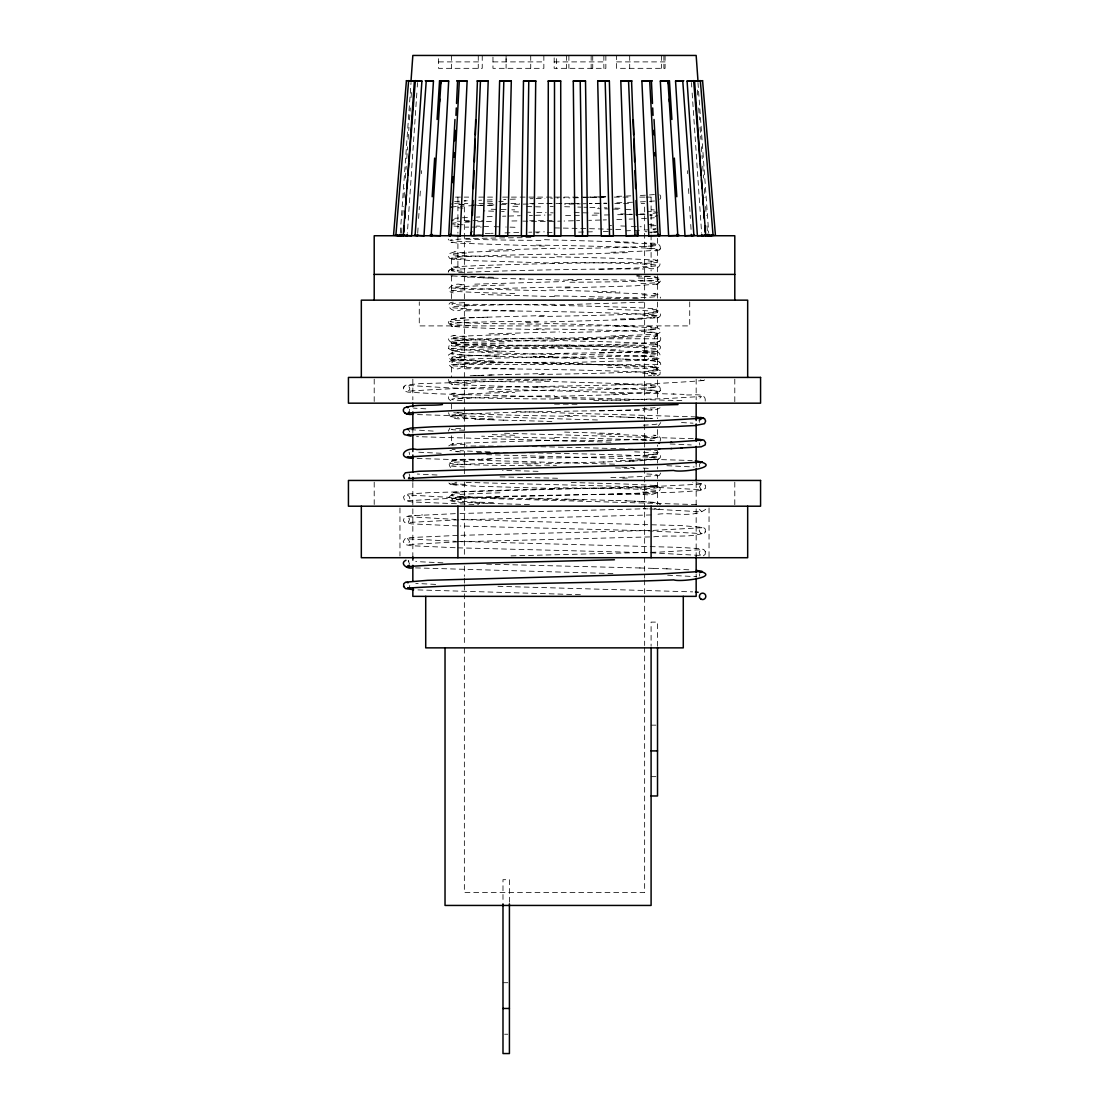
<?xml version="1.0" encoding="UTF-8"?>
<svg xmlns="http://www.w3.org/2000/svg" width="1109" height="1109" viewBox="0 0 1109 1109"><rect width="100%" height="100%" fill="white"/><g stroke="black" fill="none" stroke-linecap="round" stroke-linejoin="round"><path stroke-width="0.75" stroke-dasharray="5 3.75" d="M506.092 61.896L506.092 58.666M657.526 347.159L657.526 340.588M538.212 380.096L550.799 379.763L420.131 383.645L406.268 384.934L404.175 386.237L403.399 389.079L404.702 391.158L407.918 392.115L437.209 393.834L682.7 400.654M409.581 564.134L408.251 560.766L408.916 561.196L407.807 560.71L410.69 561.14M699.419 573.81L699.779 576.153M417.733 232.918L418.259 224.42M418.634 218.445L419.368 206.496M420.02 196.043L420.477 188.585M421.42 173.642L421.6 170.661M416.845 93.017L407.391 232.918M417.247 87.043L417.552 82.565M400.294 232.918L411.037 82.565M408.112 139.304L408.958 127.355M409.484 119.897L410.33 107.947M411.079 97.495L411.605 90.023M401.513 232.918L402.012 225.834M402.747 215.465L403.371 206.496M404.009 197.541L404.646 188.585M405.381 178.133L406.227 166.184M406.753 158.712L407.585 146.776M466.21 482.415L651.135 487.114L701.345 489.679L699.391 486.74L701.47 483.871L700.361 484.3L701.637 484.106L651.316 486.671L429.044 492.659L408.861 493.949L405.173 494.794L403.496 497.095L404.591 500.533L411.896 501.947L478.534 504.609M448.299 431.179L449.907 428.032M699.488 464.103L699.751 466.653M705.227 532.015L705.338 529.118L703.508 527.468L681.356 525.583L460.845 519.608M448.48 379.444L449.395 383.076L456.27 384.671L544.311 387.776M452.486 352.579L448.521 354.935L448.452 357.306L450.476 359.33L488.501 361.728M452.486 494.24C436.724 504.692 472.947 501.878 476.44 502.945M660.742 422.584L658.524 425.648M448.258 272.315L448.715 270.887M448.591 412.714C450.365 423.236 468.691 416.374 476.44 419.244M409.471 586.647L409.776 585.483M660.229 248.984C661.726 240.986 649.541 243.952 644.8 242.788M660.229 390.645C661.726 382.647 649.541 385.627 644.8 384.449M660.714 473.03L659.328 475.414L655.793 476.426M660.118 441.146C662.572 436.696 656.486 434.894 653.118 435.227M705.712 509.308C692.432 518.97 670.196 511.055 654.435 514.853M404.175 386.237L403.426 387.873M705.185 401.084C706.71 390.923 688.495 396.717 682.992 394.333M653.686 536.811C670.252 534.649 689.257 538.406 704.783 532.694M654.31 338.786A3.216 3.216 0 0 1 657.526 335.57A3.216 3.216 0 0 1 660.756 338.786A3.216 3.216 0 0 1 657.526 342.002L634.958 343.804L564.689 345.925M451.474 319.461L467.43 317.964M451.474 461.122L467.43 459.625M657.526 284.043L634.958 285.845L564.689 287.966M704.548 533.124L705.463 531.585M449.325 270.097L452.486 268.863M655.793 251.05L659.592 249.761M655.793 392.725L659.592 391.422M448.591 271.053L449.45 269.931M659.481 249.927L660.354 248.818M659.481 391.588L660.354 390.479M448.729 445.915L451.931 444.071L463.895 443.059L554.417 440.204M660.063 407.765L657.582 409.166L650.886 409.928M659.8 341.059L656.334 342.404M655.253 336.512L656.75 335.888L583.14 338.994M657.942 317.604C662.392 316.786 660.742 310.229 656.514 310.714M657.415 375.674L659.98 374.385L660.285 370.697M657.942 459.265C662.392 458.461 660.742 451.89 656.514 452.389M703.369 555.817L705.269 554.25L705.282 551.367M703.508 380.512C605.167 388.427 505.815 384.088 407.336 391.283C410.663 390.576 410.76 387.318 407.239 385.391L450.268 387.942L684.045 394.374M656.764 284.375C669.933 276.293 646.048 276.141 641.584 276.099M632.56 319.434L657.443 317.728M632.56 461.094L657.443 459.389M656.778 317.881L658.607 317.437M656.778 459.556L658.607 459.098M657.041 358.997L629.122 360.772L554.583 362.934M451.959 360.411L478.145 358.706L554.417 356.488M453.955 360.092C442.255 361.354 452.957 371.515 460.277 368.23M656.32 284.458L657.942 284.14M450.989 269.14L452.971 268.78M451.904 352.676L452.971 352.496M451.904 494.351L452.971 494.157M453.318 302.216C445 301.925 448.785 313.112 460.277 310.27M455.882 335.417C440.814 336.318 452.056 346.244 461.053 343.804C492.146 345.481 523.296 345.856 554.417 346.826M455.882 393.376C451.349 391.907 444.709 397.854 450.85 400.626M655.793 334.766C670.557 328.763 648.474 325.131 643.234 326.42M654.31 359.413C663.196 360.577 661.186 349.377 653.118 351.525M452.015 360.342L453.318 360.175M465.766 342.515C460.776 343.984 447.634 340.311 448.729 348.711M454.551 251.84L448.895 253.767L448.341 256.262L449.658 258.425L470.216 260.573L554.417 263.124M453.124 393.667L454.551 393.501M453.137 335.708L454.551 335.556M654.462 200.992L648.211 201.478M454.69 218.334L458.572 218.016M654.31 217.752L650.428 218.071M654.449 194.546L648.169 195.045M454.621 251.826L455.882 251.715M454.621 201.588L461.136 201.103M455.328 513.647L409.166 515.851L404.425 517.307L403.343 520.662L404.854 522.616L411.328 523.864L456.908 525.902M642.901 352.454C655.003 355.587 671.444 344.844 650.428 343.582C618.517 341.711 586.522 341.447 554.583 340.394M652.342 409.831L648.723 410.08M642.901 494.115C654.989 497.802 670.723 485.95 650.428 485.243C623.757 483.649 597.03 483.302 570.317 482.47M648.723 268.42C662.212 271.04 664.61 258.355 650.428 259.866C618.517 258.009 586.522 257.704 554.583 256.678M460.027 284.888L464.2 284.639M650.026 352.052L648.723 352.121A103.095 1.719 1.1 0 0 597.599 350.319M648.723 493.796L650.026 493.713M414.239 515.422L415.473 515.352M421.448 514.992L422.612 514.923M461.33 284.805C454.912 281.7 441.742 290.35 453.207 292.915M462.439 217.766L470.23 217.378M646.561 218.321L638.784 218.709M645.396 201.644L639.477 201.935M465.766 200.84L464.019 200.937L469.149 200.687M645.369 195.212L638.729 195.531M643.553 302.189L554.583 304.975M464.019 342.598L564.523 339.493M638.146 319.198L641.695 319.032M469.509 317.867L483.455 317.299M469.509 459.528L479.005 459.14M639.865 460.776L641.695 460.692M474 317.673C469.315 316.744 434.354 318.81 454.551 326.559C484.411 328.749 514.396 328.749 544.311 329.83M470.188 375.785L492.036 374.967M474.804 284.154L564.523 281.534M474.042 375.618L479.005 375.424M632.532 202.226L627.347 202.434M476.468 217.114L479.878 216.976M629.122 219.111L632.532 218.972M476.468 317.562L479.005 317.465M629.136 319.558L630.869 319.489M634.293 319.364L625.545 319.697M629.136 461.219L634.293 461.025M478.811 200.285L481.653 200.174M626.433 196.03L630.813 195.863M481.653 375.327L483.455 375.258M481.653 459.029L483.455 458.974M630.134 461.192L544.491 463.645M485.298 233.528L492.036 233.306M627.347 252.658L554.5 254.751M482.484 317.34L491.065 317.049M625.67 319.683L544.491 321.984M627.347 336.374L554.5 338.467M627.347 394.319L554.5 396.412M622.759 478.201L627.347 478.034M487.198 199.98L495.141 199.717M621.775 196.182L613.429 196.459M621.816 202.628L613.887 202.892M487.198 216.726L493.089 216.518M621.802 219.374L615.911 219.568M489.069 250.135L559.477 248.18M489.069 333.851L559.477 331.896M489.111 375.064L544.325 373.497M489.069 391.81L559.477 389.841M491.065 458.71C485.867 461.926 440.994 454.011 450.559 467.541M457.726 535.411L410.815 537.546L405.09 538.683L403.177 541.649L405.229 544.616L410.857 545.697L456.146 547.777M457.781 541.844L407.696 544.561L409.609 541.594L407.558 538.614L408.666 539.043L407.488 538.835L456.146 541.344M491.065 233.334L493.075 233.264M487.142 317.174L544.325 315.538M487.142 458.835L544.325 457.213M503.666 199.454L505.884 199.384M600.787 196.847L606.36 196.681M603.698 203.197L606.457 203.113M502.557 216.227L505.856 216.13M603.144 219.956L606.443 219.859M504.983 232.904L519.719 232.488M603.116 462.079L605.334 462.009M460.027 513.495L645.646 508.768M651.274 514.936L454.745 519.996L407.96 522.491L409.11 521.895L408.459 522.325L409.54 518.957L406.892 516.628L455.868 519.456M460.942 535.314L651.829 530.421M653.381 530.379L701.983 527.718C698.67 528.023 698.129 531.211 701.345 533.54L645.743 530.712L460.235 525.999M460.997 541.746L652.147 536.853M510.39 199.26L517.945 199.052M599.359 196.889L586.55 197.236M600.898 203.28L589.295 203.599L606.831 203.557M508.671 216.047L520.315 215.728M600.329 220.039L588.685 220.358M505.302 374.551L508.102 374.482M530.005 198.719L533.082 198.636M536.188 198.553L544.976 198.331M574.06 204.014L564.689 204.264M577.151 203.931L580.229 203.848M583.279 203.765L586.301 203.682M529.381 215.479L532.472 215.396M535.564 215.312L544.949 215.077M573.436 220.774L564.051 221.024M576.528 220.691L579.619 220.608M528.771 232.238L531.849 232.155M534.94 232.072L544.325 231.823M525.874 322.469L538.212 322.137M525.874 464.13L538.212 463.812M550.688 198.178L552.587 198.137M557.009 198.012L558.257 197.984M563.275 197.859L564.523 197.818M548.096 214.994L551.256 214.91M557.744 221.176L560.904 221.093M593.786 400.64L666.301 398.602L701.456 396.467L699.432 398.464L699.807 400.89M511.041 555.886L659.398 552.102L701.484 549.662C698.171 551.922 698.504 555.041 701.942 555.526L650.262 552.767M438.512 61.896L482.235 61.896M492.964 61.896L543.854 61.896M554.181 61.896L605.861 61.896M616.59 61.896L665.081 61.896M455.452 197.111L468.705 197.111M478.797 197.111L494.697 197.111M502.654 197.111L606.346 197.111M614.303 197.111L630.855 197.111M639.741 197.111L644.786 197.111M646.02 197.111L654.296 197.111M464.352 203.557L467.832 203.557M479.046 203.557L494.212 203.557M502.169 203.557L519.677 203.557M529.7 203.557L579.3 203.557M614.788 203.557L629.954 203.557M641.168 203.557L644.648 203.557M657.526 338.786L451.474 338.786L451.474 343.929M464.352 345.218L644.648 345.218M451.474 364.542L657.526 364.542M651.094 725.147L655.918 725.147M651.094 776.66L655.918 776.66M502.987 982.713L507.811 982.713M504.595 1034.226L507.811 1034.226M557.55 478.27L497.899 476.828M580.381 594.715L415.334 589.836M516.129 411.591L694.678 416.859M597.432 419.978L411.564 414.419M504.553 433.231L693.929 438.693M610.948 442.186L416.582 436.641M497.955 586.301L692.681 591.859M550.147 206.343L553.252 206.426M564.633 206.718L572.189 206.912M577.775 207.064L580.839 207.147M583.889 207.217L586.897 207.3M527.551 212.193L530.615 212.276M536.798 212.429L546.196 212.678M550.646 212.789L553.211 212.859M544.477 239.683L634.196 242.289M544.311 246.115L458.35 243.176L450.476 242.122L448.258 239.059M519.719 278.941L520.883 278.983M576.999 280.452L493.006 278.165M549.523 290.031L619.931 292M554.5 296.602L481.653 294.509M544.477 323.384L634.196 326.004M549.523 347.99L619.931 349.945M554.5 354.561L481.653 352.468M533.235 356.585L536.922 356.682M539.459 356.738L558.368 357.237M564.675 357.403L617.006 358.872M564.509 363.835L487.613 361.686M544.477 381.344L634.196 383.964M554.583 398.353L632.532 400.64M564.675 415.348L616.951 416.818M519.719 420.616L520.883 420.644M551.88 421.462L501.49 420.089M564.633 432.094L619.931 433.661M554.5 438.277L481.653 436.184M486.629 454.662L692.224 460.512M614.511 464.172L414.53 458.419M544.477 465.059L556.413 465.364M538.045 471.325L502.543 470.341M554.417 488.501L474.832 486.144L450.933 484.356M529.52 498.149L558.368 498.898M564.675 499.064L617.006 500.533M529.409 504.581L487.613 503.361M640.226 567.974L486.699 564.162M612.917 573.575L414.392 567.863M589.877 207.383L598.624 207.633M518.527 211.944L509.821 211.694M589.129 364.487L656.583 367.426L655.128 366.691M604.253 207.799L606.997 207.882M501.49 211.459L504.221 211.542M503.666 420.159L493.006 419.826M643.151 508.726L648.044 508.879M457.767 541.4L679.845 547.389L700.015 548.678L703.716 549.468L705.504 551.811M457.767 547.832L648.723 552.726M639.533 567.96L654.476 568.404M609.146 416.582L611.808 416.665M649.694 508.92L701.942 511.859L699.419 509.378M666.301 568.806L690.325 569.86M614.927 208.118L619.931 208.284M493.616 211.209L483.912 210.876M493.103 278.165L487.198 277.971M615.925 358.831L652.882 360.508L659.924 362.393M619.889 416.915L654.449 418.62M615.925 416.79L621.858 416.984M493.103 419.826L474.707 419.174M487.198 419.632L489.124 419.701M615.925 500.506L626.571 500.866M653.658 568.376L667.216 568.834M483.33 277.832L488.043 277.999M621.816 359.025L623.702 359.094M621.802 467.208L634.196 467.665M488.501 503.389L474.777 502.89M483.455 277.832L451.571 275.864M625.545 359.164L632.532 359.427M629.995 417.275L625.545 417.109M625.545 500.824L635.069 501.185M481.653 503.153L483.302 503.209M479.864 277.707L477.286 277.61M478.131 361.354L479.864 361.409M477.286 361.312L478.936 361.382M477.286 419.271L479.864 419.368M441.23 453.29L415.584 452.07M666.883 465.711L694.262 467M477.286 502.987L479.864 503.084M442.907 562.845L415.723 561.57M667.646 575.183L696.618 576.694M630.91 417.317L635.013 417.483M670.099 443.947L691.281 444.959M437.043 474.999L417.331 474.042M630.966 501.032L654.601 502.335L659.924 504.054M435.657 584.401L415.778 583.417M636.275 275.864L652.785 276.793M637.287 275.905L639.491 276.002M637.287 359.621L639.491 359.718M637.287 417.58L639.491 417.677M433.203 431.082L408.528 429.53M637.287 501.282L639.491 501.379M467.305 277.181L469.135 277.264M673.121 393.903L674.078 393.945M641.584 359.815L657.526 361.326M641.584 417.774L652.785 418.453M641.584 501.476L657.526 502.987M681.494 422.543L693.028 423.181M425.814 408.847L413.435 408.098M643.234 468.081L650.47 468.497M460.277 451.931L449.907 450.476M696.355 504.567L449.519 497.387L407.488 494.919C410.787 497.095 410.524 500.214 407.183 500.769L452.652 498.218L675.464 492.244L701.345 490.525L705.504 488.307L705.615 485.742L704.021 483.995L692.82 482.387M458.904 226.472L453.29 225.973M456.645 451.682L458.114 451.793M651.538 209.726L654.296 209.961M651.538 351.387L654.296 351.622M456.451 343.471L451.959 342.903M456.451 485.146L451.959 484.578M653.118 293.566L659.301 294.842L660.659 298.113M451.959 259.187L454.69 259.603M654.449 293.691L655.876 293.843M654.449 435.366L655.876 435.518M454.69 343.319L453.318 343.152M654.449 276.959L657.526 277.61M654.268 508.768L656.001 508.962M655.045 343.984L657.069 344.261L655.682 344.067M655.045 485.659L657.069 485.936M448.604 348.545L452.583 350.763M452.07 350.694L453.207 350.86M655.682 485.742L657.041 485.978M656.029 368.59L660.409 370.863M656.514 368.673L657.928 368.923M656.029 310.631L657.11 310.825M656.029 452.306L657.11 452.5M451.155 326.032L452.68 326.309M451.072 242.289L452.68 242.594M451.072 383.964L452.68 384.268M452.236 242.524L451.474 242.192M452.236 326.226L451.474 325.907M452.236 384.185L451.474 383.853M450.975 275.697L452.222 276.03M448.868 482.997L450.24 484.078M449.81 483.912L451.349 484.508M409.124 473.987L409.789 475.858M699.876 445.236L699.252 442.754M409.082 452.112L409.609 454.524M409.276 430.722L409.609 431.872M699.211 421.004L699.46 422.279M409.498 409.346L409.651 410.538M697.963 82.565L708.706 232.918M697.395 90.023L697.921 97.495M698.67 107.947L699.516 119.897M700.042 127.355L700.888 139.304M701.415 146.776L702.247 158.712M702.773 166.184L703.619 178.133M704.354 188.585L704.991 197.541M705.629 206.496L706.253 215.465M706.987 225.834L707.487 232.918M691.448 82.565L691.753 87.043M692.155 93.017L701.609 232.918M687.4 170.661L687.58 173.642M688.523 188.585L688.98 196.043M689.632 206.496L690.366 218.445M690.741 224.42L691.267 232.918M734.796 379.139L734.796 403.177M734.796 482.165L734.796 506.203M709.039 507.922L709.039 557.716M696.161 379.139L696.161 399.822M696.161 463.617L696.161 467.055M696.161 482.581L696.161 556.704M696.161 573.949L696.161 577.387M689.729 301.856L689.729 325.907L419.271 325.907L419.271 301.856M665.081 55.45L665.081 68.328L616.59 68.328L616.59 55.45M663.889 55.45L663.889 68.328M661.505 55.45L661.505 68.328M657.526 238.324L657.526 244.119M657.526 250.565L657.526 260.865M657.526 267.311L657.526 271.816M657.526 275.67L657.526 300.151M657.526 302.078L657.526 311.088M657.526 317.534L657.526 327.834M657.526 334.28L657.526 341.35M657.526 342.002L657.526 369.047M657.526 379.999L657.526 385.793M657.526 392.226L657.526 400.599M657.526 408.971L657.526 418.634M657.526 429.571L657.526 436.017M657.526 445.028L657.526 446.317M657.526 452.763L657.526 450.822A103.095 1.636 1.2 0 0 583.486 447.703A103.095 1.636 1.2 0 0 466.14 446.026M657.526 459.195L657.526 463.063M657.526 466.931L657.526 468.857M657.526 475.941L657.526 478.52M657.526 482.373L657.526 486.241M657.526 492.687L657.526 504.595M657.526 646.256L657.526 622.107L651.094 622.107L651.094 646.256M651.094 197.111L651.094 233.181M651.094 234.9L651.094 270.956M644.648 207.023L644.648 274.533M644.648 276.252L644.648 400.612M644.648 407.1L644.648 555.678M644.648 557.411L644.648 578.136M644.648 579.868L644.648 645.521M644.648 647.24L644.648 892.565L464.352 892.565L464.352 647.24M629.704 55.45L629.704 68.328M605.861 55.45L605.861 68.328L554.181 68.328L554.181 55.45M603.864 55.45L603.864 68.328M592.733 55.45L592.733 68.328M591.152 55.45L591.152 68.328M568.889 55.45L568.889 68.328M566.505 55.45L566.505 68.328M556.566 58.666L556.566 68.328M543.854 55.45L543.854 68.328L492.964 68.328L492.964 55.45M530.726 55.45L530.726 68.328M509.419 902.227L509.419 879.687L502.987 879.687L502.987 902.227M506.092 55.45L506.092 68.328M482.235 55.45L482.235 68.328L438.512 68.328L438.512 55.45M478.256 55.45L478.256 68.328M464.352 207.023L464.352 274.533M464.352 276.252L464.352 474.486M464.352 481.971L464.352 504.47M464.352 505.579L464.352 555.678M464.352 566.047L464.352 576.403M464.352 578.136L464.352 583.32M464.352 585.053L464.352 645.521M457.906 197.111L457.906 233.181M457.906 234.9L457.906 270.956M451.626 55.45L451.626 68.328M451.474 258.938L451.474 269.237M451.474 276.099L451.474 301.01M451.474 367.121L451.474 377.42M451.474 404.036L451.474 410.898M451.474 435.795L451.474 444.39M412.839 379.139L412.839 399.822M412.839 429.141L412.839 432.579M412.839 482.581L412.839 556.704M399.961 507.922L399.961 555.997M374.204 379.139L374.204 401.458M374.204 482.165L374.204 504.484M659.508 508.74A3.216 3.216 0 0 1 655.682 508.837M657.706 502.987A3.216 3.216 0 0 1 660.312 504.595M605.486 338.633A103.095 0.859 -1.4 0 1 568.903 339.645M464.463 346.493A103.095 2.107 -0.9 0 1 507.714 342.903M546.058 348.67A103.095 1.83 1.1 0 1 455.91 345.675M657.471 352.302A103.095 2.662 0 0 1 657.318 352.565M640.669 356.044A103.095 2.662 0 0 1 648.086 358.623M657.457 358.748A103.095 2.662 -0.1 0 1 656.611 358.997M554.514 353.799A103.095 1.636 1.2 0 1 651.219 356.848M514.728 351.567A103.095 1.941 1 0 1 457.296 348.115M451.446 348.933A103.095 2.038 -1 0 1 572.785 344.899M642.471 352.842A103.095 2.648 -0.2 0 1 644.371 355.504A103.095 2.648 -0.2 0 1 554.514 357.153M470.174 363.419A103.095 2.662 -0.1 0 1 465.17 360.577M464.214 362.338A103.095 1.636 1.2 0 1 599.65 364.431A103.095 1.636 1.2 0 1 649.306 367.55M607.787 367.218A103.095 1.941 1 0 1 648.987 368.84M653.173 369.089A103.095 2.662 0 0 1 646.88 371.03M651.468 375.535A103.095 2.107 -0.9 0 1 648.418 375.743M642.721 373.192A103.095 2.662 0.1 0 1 653.52 375.313M465.336 368.812A103.095 1.83 1.1 0 1 602.52 370.697A103.095 1.83 1.1 0 1 647.601 373.941M515.006 368.937A103.095 1.719 1.1 0 1 460.041 366.954M466.445 366.58A103.095 2.648 -0.2 0 1 464.671 363.918A103.095 2.648 -0.2 0 1 554.486 362.269M657.554 370.489A103.095 2.038 -1 0 1 536.576 374.495M540.887 382.037A103.095 2.662 0 0 1 455.66 380.082M615.523 384.185A103.095 2.107 0.9 0 1 651.427 385.738M650.969 385.863A103.095 2.662 -0.1 0 1 644.177 388.108M646.88 390.243A103.095 2.662 0 0 1 653.173 392.198M650.803 392.295A103.095 1.941 -1 0 1 607.413 394.042M536.215 386.75A103.095 2.038 1 0 1 657.554 390.784M470.673 383.492A103.095 2.662 0 0 1 540.901 379.236M653.09 387.54A103.095 1.83 -1.1 0 1 562.942 390.52M459.625 394.319A103.095 1.719 -1.1 0 1 514.756 392.323M554.486 399.004A103.095 2.648 0.2 0 1 464.629 397.369A103.095 2.648 0.2 0 1 466.529 394.693M657.318 408.708A103.095 2.662 0 0 1 657.471 408.971M648.238 409.082A103.095 1.719 -1.1 0 1 597.238 410.94M655.169 407.668A103.095 2.648 0.2 0 1 642.555 408.431M554.514 404.12A103.095 2.648 0.2 0 1 579.314 404.286M462.106 400.515A103.095 2.662 0.1 0 1 469.717 397.854M457.781 398.699A103.095 1.636 -1.2 0 1 554.486 395.663M462.12 412.895A103.095 2.662 0 0 1 454.066 412.298M572.424 416.346A103.095 2.038 1 0 1 451.446 412.354M656.999 424.082A103.095 2.662 0 0 1 640.711 425.26M493.436 418.952A103.095 2.107 0.9 0 1 457.532 417.4M455.48 417.178A103.095 2.662 -0.1 0 1 466.279 415.043M461.399 415.806A103.095 1.83 -1.1 0 1 506.48 412.548A103.095 1.83 -1.1 0 1 643.664 410.663M464.463 430.209A103.095 2.107 -0.9 0 1 461.954 428.296M597.599 434.021A103.095 1.719 1.1 0 1 648.751 435.906M657.471 436.017A103.095 2.662 0 0 1 657.318 436.281M640.669 439.76A103.095 2.662 0 0 1 655.863 440.744M554.514 437.514A103.095 1.636 1.2 0 1 651.219 440.564M514.728 435.269A103.095 1.941 1 0 1 490.192 434.562M642.471 436.558A103.095 2.648 -0.2 0 1 644.371 439.219A103.095 2.648 -0.2 0 1 554.514 440.869M451.599 445.513A103.095 2.662 -0.1 0 1 465.17 444.293M634.667 451.848A103.095 1.941 1 0 1 648.987 452.541M653.187 452.791A103.095 2.662 0 0 1 646.88 454.745M651.468 459.251A103.095 2.107 -0.9 0 1 615.564 460.803M642.721 456.894A103.095 2.662 0.1 0 1 653.52 459.029M476.87 452.458A103.095 1.83 1.1 0 1 611.059 454.648A103.095 1.83 1.1 0 1 647.601 457.657M489.956 451.904A103.095 1.719 1.1 0 1 460.041 450.67M455.175 449.658A103.095 2.648 -0.2 0 1 452.028 449.242M657.554 454.205A103.095 2.038 -1 0 1 536.576 458.211M540.887 465.752A103.095 2.662 0 0 1 470.673 461.496M615.523 467.901A103.095 2.107 0.9 0 1 634.847 468.58M646.894 473.959A103.095 2.662 0 0 1 653.173 475.9M650.803 476.011A103.095 1.941 -1 0 1 607.413 477.757M464.921 466.972A103.095 2.662 0 0 1 540.901 462.952M656.611 485.978A103.095 2.662 0.1 0 1 657.457 486.241M648.197 486.352A103.095 2.662 0 0 1 640.323 488.944M657.318 492.424A103.095 2.662 0 0 1 657.471 492.687M648.238 492.798A103.095 1.719 -1.1 0 1 597.238 494.656M554.514 487.835A103.095 2.648 0.2 0 1 644.329 489.485A103.095 2.648 0.2 0 1 642.555 492.146M465.42 484.397A103.095 2.662 0.1 0 1 456.811 482.207M459.694 493.117A103.095 1.636 -1.2 0 1 509.35 489.998A103.095 1.636 -1.2 0 1 644.786 487.905M460.013 494.406A103.095 1.941 -1 0 1 501.213 492.784M462.12 496.596A103.095 2.662 0 0 1 455.827 494.656M499.202 497.983A103.095 2.038 1 0 1 457.934 496.291M583.944 500.131A103.095 0.957 1.4 0 1 464.588 496.804M493.436 502.654A103.095 2.107 0.9 0 1 457.532 501.102M455.48 500.88A103.095 2.662 -0.1 0 1 466.279 498.759M461.399 499.507A103.095 1.83 -1.1 0 1 506.48 496.264A103.095 1.83 -1.1 0 1 643.664 494.378M704.659 379.902A3.216 3.216 0 0 1 700.458 379.819M657.706 361.326A3.216 3.216 0 0 1 660.742 364.653A3.216 3.216 0 0 1 657.471 367.758A3.216 3.216 0 0 1 654.31 364.542M659.8 194.837A3.216 3.216 0 0 1 659.8 199.398M605.486 196.972A103.095 0.859 -1.4 0 1 583.389 197.596M578.635 197.721A103.095 0.859 -1.4 0 1 568.903 197.97M464.463 204.832A103.095 2.107 -0.9 0 1 458.142 204.652M451.848 204.181A103.095 2.107 -0.9 0 1 451.931 203.806M454.607 203.446A103.095 2.107 -0.9 0 1 461.954 202.919M487.308 201.838A103.095 2.107 -0.9 0 1 494.475 201.616M498.814 201.478A103.095 2.107 -0.9 0 1 503.209 201.353M540.513 206.884A103.095 1.83 1.1 0 1 523.503 206.496M517.875 206.357A103.095 1.83 1.1 0 1 512.372 206.219M492.354 205.622A103.095 1.83 1.1 0 1 480.211 205.207M476.759 205.082A103.095 1.83 1.1 0 1 470.715 204.832M463.576 204.486A103.095 1.83 1.1 0 1 455.91 204.014M597.599 208.644A103.095 1.719 1.1 0 1 599.761 208.714M604.779 208.852A103.095 1.719 1.1 0 1 607.635 208.936M613.277 209.102A103.095 1.719 1.1 0 1 621.705 209.379M625.961 209.532A103.095 1.719 1.1 0 1 634.542 209.864M657.027 216.116A103.095 2.662 0 0 1 655.086 216.421M640.669 214.384A103.095 2.662 0 0 1 644.925 214.564M649.971 214.841A103.095 2.662 0 0 1 652.508 215.021M655.863 215.368A103.095 2.662 0 0 1 657.54 215.839M574.199 212.568A103.095 1.636 1.2 0 1 589.239 212.942M594.105 213.067A103.095 1.636 1.2 0 1 600.038 213.233M620.777 213.871A103.095 1.636 1.2 0 1 632.671 214.3M635.956 214.439A103.095 1.636 1.2 0 1 641.598 214.675M649.722 215.091A103.095 1.636 1.2 0 1 651.219 215.188M514.728 209.892A103.095 1.941 1 0 1 511.803 209.823M506.051 209.67A103.095 1.941 1 0 1 500.395 209.504M496.167 209.379A103.095 1.941 1 0 1 490.178 209.185M463.049 208.09A103.095 1.941 1 0 1 456.367 207.66M452.638 207.3A103.095 1.941 1 0 1 452.125 206.773M451.46 207.217A103.095 2.038 -1 0 1 451.945 207.05M453.179 206.856A103.095 2.038 -1 0 1 456.367 206.551M460.374 206.288A103.095 2.038 -1 0 1 464.047 206.08M468.733 205.844A103.095 2.038 -1 0 1 483.649 205.248M488.944 205.068A103.095 2.038 -1 0 1 494.739 204.874M500.963 204.694A103.095 2.038 -1 0 1 507.575 204.513M514.479 204.333A103.095 2.038 -1 0 1 534.344 203.876M546.709 203.64A103.095 2.038 -1 0 1 554.472 203.502M559.449 203.418A103.095 2.038 -1 0 1 561.833 203.391M570.733 203.266A103.095 2.038 -1 0 1 572.785 203.238M657.526 212.443A103.095 2.648 -0.2 0 1 657.485 212.595M655.973 212.97A103.095 2.648 -0.2 0 1 653.021 213.302M644.357 213.843A103.095 2.648 -0.2 0 1 640.087 214.037M631.437 214.356A103.095 2.648 -0.2 0 1 615.329 214.772M609.382 214.896A103.095 2.648 -0.2 0 1 603.296 215.007M597.155 215.104A103.095 2.648 -0.2 0 1 591.069 215.188M579.328 215.326A103.095 2.648 -0.2 0 1 563.552 215.451M647.725 211.403A103.095 2.648 -0.2 0 1 651.385 211.625M653.755 211.805A103.095 2.648 -0.2 0 1 656.625 212.152M470.174 221.758A103.095 2.662 -0.1 0 1 465.53 221.578M459.93 221.301A103.095 2.662 -0.1 0 1 457.102 221.121M453.331 220.774A103.095 2.662 -0.1 0 1 451.46 220.275M451.779 220.053A103.095 2.662 -0.1 0 1 454.26 219.651M657.457 225.487A103.095 1.636 1.2 0 1 657.096 225.557M655.876 225.668A103.095 1.636 1.2 0 1 650.484 225.862M464.214 220.663A103.095 1.636 1.2 0 1 482.762 220.663M522.769 221.107A103.095 1.636 1.2 0 1 554.542 221.675M648.917 224.586A103.095 1.636 1.2 0 1 657.485 225.335M609.7 225.612A103.095 1.941 1 0 1 611.586 225.668M620.763 225.959A103.095 1.941 1 0 1 626.072 226.139M631.257 226.333A103.095 1.941 1 0 1 641.279 226.763M644.939 231.629A103.095 2.662 0.1 0 1 646.949 231.726M654.102 232.238A103.095 2.662 0.1 0 1 656.376 232.53M657.415 232.793A103.095 2.662 0.1 0 1 657.526 232.876M653.728 231.116A103.095 1.83 1.1 0 1 657.374 231.795M656.556 231.92A103.095 1.83 1.1 0 1 655.876 231.975M654.255 232.086A103.095 1.83 1.1 0 1 648.71 232.252M465.35 227.151A103.095 1.83 1.1 0 1 468.747 227.109M471.741 227.095A103.095 1.83 1.1 0 1 481.237 227.082M554.542 227.913A103.095 1.83 1.1 0 1 620.957 229.591M515.006 227.276A103.095 1.719 1.1 0 1 505.732 227.012M499.175 226.832A103.095 1.719 1.1 0 1 492.604 226.624M488.612 226.486A103.095 1.719 1.1 0 1 476.482 226.056M463.188 224.78A103.095 2.648 -0.2 0 1 457.532 224.462M455.175 224.281A103.095 2.648 -0.2 0 1 452.333 223.935M451.474 223.644A103.095 2.648 -0.2 0 1 451.515 223.491M453.068 223.117A103.095 2.648 -0.2 0 1 456.049 222.798M464.754 222.244A103.095 2.648 -0.2 0 1 469.024 222.05M477.66 221.745A103.095 2.648 -0.2 0 1 493.755 221.315M511.887 220.982A103.095 2.648 -0.2 0 1 517.972 220.899M529.686 220.76A103.095 2.648 -0.2 0 1 554.486 220.608M656.958 227.9A103.095 2.662 0 0 1 657.166 228.412M655.696 228.676A103.095 2.662 0 0 1 652.938 228.967M657.498 228.884A103.095 2.038 -1 0 1 657.041 229.022M656.071 229.175A103.095 2.038 -1 0 1 653.159 229.466M647.906 229.826A103.095 2.038 -1 0 1 644.093 230.034M639.283 230.27A103.095 2.038 -1 0 1 626.211 230.797M608.314 231.365A103.095 2.038 -1 0 1 603.185 231.504M592.386 231.781A103.095 2.038 -1 0 1 575.668 232.169M552.06 232.599A103.095 2.038 -1 0 1 547.319 232.682M538.586 232.807A103.095 2.038 -1 0 1 536.576 232.835M540.887 240.362A103.095 2.662 0 0 1 463.673 238.92M615.523 242.511A103.095 2.107 0.9 0 1 651.427 244.077M650.969 244.188A103.095 2.662 -0.1 0 1 644.177 246.448M646.88 248.582A103.095 2.662 0 0 1 653.173 250.523M650.803 250.634A103.095 1.941 -1 0 1 607.413 252.381M536.215 245.089A103.095 2.038 1 0 1 657.554 249.123M470.673 241.817A103.095 2.662 0 0 1 530.864 237.631M653.09 245.865A103.095 1.83 -1.1 0 1 562.942 248.86M459.625 252.658A103.095 1.719 -1.1 0 1 514.756 250.648M554.486 257.343A103.095 2.648 0.2 0 1 464.629 255.694A103.095 2.648 0.2 0 1 466.529 253.032M656.611 260.601A103.095 2.662 0.1 0 1 657.457 260.865M648.197 260.975A103.095 2.662 0 0 1 640.323 263.568M657.318 267.047A103.095 2.662 0 0 1 657.471 267.311M648.238 267.421A103.095 1.719 -1.1 0 1 597.238 269.279M554.514 262.459A103.095 2.648 0.2 0 1 644.329 264.108A103.095 2.648 0.2 0 1 642.555 266.77M465.433 259.021A103.095 2.662 0.1 0 1 469.717 256.193M457.781 257.038A103.095 1.636 -1.2 0 1 554.486 253.989M459.694 267.74A103.095 1.636 -1.2 0 1 509.35 264.621A103.095 1.636 -1.2 0 1 644.786 262.528M460.013 269.03A103.095 1.941 -1 0 1 501.213 267.408M462.12 271.22A103.095 2.662 0 0 1 455.827 269.279M454.926 271.248A103.095 2.038 1 0 1 451.446 270.679M568.099 279.426A103.095 2.662 0 0 1 638.327 283.682M493.436 277.278A103.095 2.107 0.9 0 1 460.582 275.933M458.613 272.731A103.095 1.83 -1.1 0 1 546.779 269.917A103.095 1.83 -1.1 0 1 643.664 269.002M638.327 277.985A103.095 2.662 0 0 1 568.113 282.227M464.463 288.534A103.095 2.107 -0.9 0 1 507.7 284.944M546.058 290.71A103.095 1.83 1.1 0 1 455.91 287.73M597.599 292.36A103.095 1.719 1.1 0 1 648.751 294.245M657.471 294.342A103.095 2.662 0 0 1 657.318 294.62M554.514 295.853A103.095 1.636 1.2 0 1 641.598 298.39M514.728 293.608A103.095 1.941 1 0 1 457.296 290.156M451.446 290.974A103.095 2.038 -1 0 1 572.785 286.94M642.471 294.883A103.095 2.648 -0.2 0 1 585.108 298.973M470.188 305.46A103.095 2.662 -0.1 0 1 465.17 302.632M464.214 304.379A103.095 1.636 1.2 0 1 599.65 306.472A103.095 1.636 1.2 0 1 649.306 309.591M607.787 309.259A103.095 1.941 1 0 1 648.987 310.88M653.187 311.13A103.095 2.662 0 0 1 646.88 313.085M651.468 317.59A103.095 2.107 -0.9 0 1 615.564 319.142M642.721 315.233A103.095 2.662 0.1 0 1 653.52 317.368M465.336 310.853A103.095 1.83 1.1 0 1 602.534 312.738A103.095 1.83 1.1 0 1 647.601 315.996M515.006 310.991A103.095 1.719 1.1 0 1 460.041 308.995M466.445 308.621A103.095 2.648 -0.2 0 1 464.671 305.959A103.095 2.648 -0.2 0 1 554.486 304.31M657.554 312.544A103.095 2.038 -1 0 1 536.576 316.536M540.887 324.078A103.095 2.662 0 0 1 470.673 319.836M615.523 326.226A103.095 2.107 0.9 0 1 651.427 327.779M650.969 327.904A103.095 2.662 -0.1 0 1 644.163 330.163M646.894 332.284A103.095 2.662 0 0 1 653.173 334.239M650.803 334.35A103.095 1.941 -1 0 1 607.413 336.096M536.215 328.805A103.095 2.038 1 0 1 657.554 332.839M470.673 325.533A103.095 2.662 0 0 1 540.901 321.291M653.09 329.581A103.095 1.83 -1.1 0 1 562.942 332.575M459.625 336.374A103.095 1.719 -1.1 0 1 514.756 334.363M554.486 341.059A103.095 2.648 0.2 0 1 464.629 339.409A103.095 2.648 0.2 0 1 466.529 336.748M656.694 344.317A103.095 2.662 0.1 0 1 657.443 344.539M657.318 350.749A103.095 2.662 0 0 1 657.471 351.012M648.238 351.137A103.095 1.719 -1.1 0 1 597.238 352.995M554.514 346.174A103.095 2.648 0.2 0 1 644.329 347.81A103.095 2.648 0.2 0 1 642.555 350.486M465.42 342.736A103.095 2.662 0.1 0 1 469.717 339.895M457.781 340.754A103.095 1.636 -1.2 0 1 554.486 337.704M649.07 344.733A103.095 2.662 -0.1 0 1 640.309 347.269M459.694 351.456A103.095 1.636 -1.2 0 1 509.35 348.323A103.095 1.636 -1.2 0 1 644.786 346.23M460.013 352.731A103.095 1.941 -1 0 1 501.213 351.123M462.12 354.935A103.095 2.662 0 0 1 455.827 352.981M499.202 356.322A103.095 2.038 1 0 1 457.934 354.617M583.944 358.47A103.095 0.957 1.4 0 1 464.588 355.13M568.695 363.697A103.095 0.818 1.4 0 1 602.409 364.611M493.436 360.993A103.095 2.107 0.9 0 1 457.532 359.441M455.48 359.219A103.095 2.662 -0.1 0 1 466.279 357.084M461.399 357.847A103.095 1.83 -1.1 0 1 506.48 354.589A103.095 1.83 -1.1 0 1 643.664 352.717M452.32 444.044L453.318 443.877L452.32 444.044M657.082 260.56L655.682 260.365L657.041 260.601M701.345 489.679L700.084 489.36L701.193 489.776"/><path stroke-width="1.5" d="M548.29 81.068L548.068 235.746L560.946 235.746L560.71 81.068L548.29 81.068L560.71 81.068M535.716 81.068L534.025 235.746L521.327 235.746L523.49 81.068L535.716 81.068L523.49 81.068M526.553 235.219L528.785 80.666M511.304 81.068L507.742 235.746L495.598 235.746L499.632 80.985L511.304 81.068L499.632 81.068M499.452 235.219L503.846 80.666M488.196 81.068L477.23 80.943L488.196 81.068L482.872 235.746M472.448 215.465L472.988 200.521M471.866 231.504C466.806 239.045 478.52 233.431 482.803 235.746M471.02 235.371L475.692 119.647M475.234 139.304L474.402 161.706M475.401 134.827L477.438 81.068M474.07 170.661L473.418 188.585M474.014 235.219L480.46 80.666M467.111 81.068L457.005 80.874L467.111 81.068L460.18 235.746M450.309 235.746L450.379 234.332M455.938 115.405L456.298 107.947M456.52 103.47L457.587 81.068M454.732 140.801L455.231 130.349M452.777 182.611L453.054 176.636M453.955 157.228L454.163 152.737M437.112 119.467L439.552 80.805L448.674 81.068L440.356 235.746L429.71 235.371L431.969 235.746L432.15 234.332M450.226 235.746L448.729 235.413L454.967 119.467M448.854 235.344L451.03 235.219L459.32 80.666M439.511 101.973L439.677 98.992M440.523 84.048L440.689 81.068L439.552 80.805M433.453 81.068L425.399 80.749L433.453 81.068L423.998 235.746M417.552 235.746L417.649 234.332M432.177 196.737L434.645 158.102M431.193 235.219L441.063 80.666M421.905 81.068L414.96 80.694L421.905 81.068L411.605 235.746L402.872 235.233L407.072 235.746M407.197 235.746L407.294 234.332M414.392 81.068L408.569 80.68L414.392 81.068L408.764 161.706M400.086 235.746L400.197 234.332M411.009 81.054L412.839 55.45L696.161 55.45L697.991 81.054M401.319 235.746L401.416 234.332M403.551 235.746L403.648 234.332M403.801 232.211L404.258 225.834M404.771 218.445L405.298 210.973M405.714 205.013L406.448 194.56M406.878 188.585L407.502 179.616M407.821 175.139L408.653 163.189M417.441 235.746L414.253 235.302L415.099 235.219L426.258 80.666M403.246 235.219L415.348 80.666M401.181 235.746L395.885 235.233L408.625 80.694M406.421 80.666L393.543 235.219L399.961 235.746M609.368 81.068L597.696 81.068L601.258 235.746L613.402 235.746L609.368 81.068L597.696 81.068M699.238 420.242L702.247 418.245L656.639 420.81L433.175 426.799L410.566 428.088L403.995 430.001L403.191 432.427L404.244 434.548L411.092 436.211M408.777 478.104L409.484 477.133M409.304 411.799L408.098 412.978L454.912 410.566L678.015 404.563M409.096 565.243L406.934 566.616L447.606 564.051L614.441 559.782M671.888 119.467L669.434 80.777L660.326 81.068L668.644 235.746L679.318 235.344L677.031 235.746L676.85 234.332M699.973 572.632L702.08 571.357L661.408 573.921L427.672 580.326L405.617 582.17L403.676 583.833L403.731 586.633M700.07 463.049L702.233 461.871L661.519 464.435L419.174 471.27L405.381 472.781L403.357 475.678L404.466 478.409M637.134 231.504L637.287 235.746L638.202 235.51L633.308 119.647M408.791 434.298L407.835 435.033L457.948 432.371L668.963 426.813L695.093 425.537L704.52 423.693L705.643 421.073L704.659 418.717L696.272 416.956M620.804 81.068L631.77 80.943L620.804 81.068L626.128 235.746M408.666 587.673L407.53 588.311L409.526 587.881L408.334 588.02C496.735 582.835 585.372 583.473 673.842 579.882C679.706 582.364 725.078 576.735 696.327 570.262M700.458 440.717L701.637 440.148L670.626 442.283M408.278 456.603L407.183 457.088L447.786 454.538L671.888 448.535M405.936 560.253C398.838 563.511 408.029 569.776 412.687 567.711M631.562 81.068L633.599 134.827M700.236 161.706L694.608 81.068L700.333 80.666L713.073 235.233L707.819 235.746M700.403 80.68L694.775 81.068M641.889 81.068L651.995 80.874L641.889 81.068L648.82 235.746M573.284 81.068L585.51 81.068L587.659 235.746L574.989 235.746L574.836 224.42L573.284 81.068L585.51 81.068M687.095 81.068L694.04 80.707L687.095 81.068L697.395 235.746L706.142 235.26L701.928 235.746M626.197 235.746L638.202 235.51M658.774 235.746L660.271 235.413L654.033 119.467M648.904 235.746L660.243 235.371M408.486 478.561C496.79 473.391 585.344 474 673.717 470.424C680.177 473.155 726.686 466.556 695.329 460.734M691.559 235.746L694.761 235.274L685.126 235.746M660.326 81.068L669.379 80.749M697.866 81.068L702.565 80.68M705.574 235.746L713.087 235.219M709.039 235.746L715.43 235.219L702.579 80.666M675.547 81.068L683.601 80.749L675.547 81.068L685.002 235.746M670.862 448.577L701.207 446.816L705.185 444.917L705.546 442.477L703.841 440.079L695.62 438.804M442.491 404.563C430.001 406.102 416.332 403.731 404.383 407.862C400.418 412.368 407.918 415.057 411.564 414.419M658.871 449.006L659.786 448.965M681.092 448.147L682.215 448.105M671.652 442.241L658.649 442.699L659.564 442.671C578.718 445.402 497.789 445.873 416.97 449.533C404.48 446.442 396.121 458.474 412.839 458.28M395.913 235.219L403.426 235.746M440.689 81.068L448.674 81.068M374.204 274.394L734.796 274.394M651.094 750.904L657.526 750.904M651.094 795.971L657.526 795.971L657.526 647.864M502.987 1008.469L509.419 1008.469M451.03 235.219L460.096 235.746M415.099 235.219L423.874 235.746M695.426 592.067L698.171 592.275M406.435 80.68L411.134 81.068M413.643 589.738L405.395 588.56L403.51 586.19M700.458 417.386L701.623 417.622M702.468 417.816L703.647 418.051M407.031 582.461L408.195 582.766M407.904 407.474L406.643 407.128L408.195 407.558M404.979 413.213L406.241 413.56M406.559 413.643L407.793 413.99M408.528 429.53L407.419 429.1L408.542 429.751M693.652 80.666L705.754 235.219M682.742 80.666L693.901 235.219M708.803 234.332L708.914 235.746M707.584 234.332L707.681 235.746M705.199 232.211L704.742 225.834M705.352 234.332L705.449 235.746M703.702 210.973L704.229 218.445M700.347 163.189L701.179 175.139M701.498 179.616L702.122 188.585M702.552 194.56L703.286 205.013M701.706 234.332L701.803 235.746M674.355 158.102L676.823 196.737M667.937 80.666L677.807 235.219M691.351 234.332L691.448 235.746M668.311 81.068L668.477 84.048M669.323 98.992L669.489 101.973M649.68 80.666L657.97 235.219M651.413 81.068L652.48 103.47M652.702 107.947L653.062 115.405M653.769 130.349L653.977 134.827M654.837 152.737L654.975 155.731M658.621 234.332L658.691 235.746M628.54 80.666L634.986 235.219M633.766 139.304L634.598 161.706M634.93 170.661L635.582 188.585M636.011 200.521L636.552 215.465M605.154 80.666L609.548 235.219M580.215 80.666L582.447 235.219M747.674 377.42L747.674 300.151L361.326 300.151L361.326 377.42M747.674 506.203L747.674 557.716L361.326 557.716L361.326 506.203M734.796 300.151L734.796 235.746L374.204 235.746L374.204 300.151M696.161 403.274L696.161 420.519M696.161 423.957L696.161 441.202M696.161 446.373L696.161 463.617M696.161 468.788L696.161 480.849M696.161 556.704L696.161 572.216M696.161 579.12L696.161 596.351L412.839 596.351L412.839 587.742M683.283 596.351L683.283 647.864L425.717 647.864L425.717 596.351M651.094 506.203L651.094 557.716M651.094 647.864L651.094 905.443L445.028 905.443L445.028 647.864M554.5 80.666L554.5 235.219M509.419 903.835L509.419 1053.55L502.987 1053.55L502.987 903.835M457.906 506.203L457.906 557.716M412.839 403.274L412.839 406.726M412.839 411.896L412.839 429.141M412.839 434.312L412.839 451.543M412.839 454.995L412.839 472.24M412.839 477.411L412.839 480.849M412.839 556.704L412.839 560.156M412.839 565.327L412.839 580.839M760.566 377.42L348.434 377.42L348.434 403.177L760.566 403.177L760.566 377.42M760.566 480.447L348.434 480.447L348.434 506.203L760.566 506.203L760.566 480.447M700.999 599.137A3.216 3.216 0 0 0 705.823 596.351A3.216 3.216 0 0 0 700.999 593.565A3.216 3.216 0 0 0 700.999 599.137"/></g></svg>
